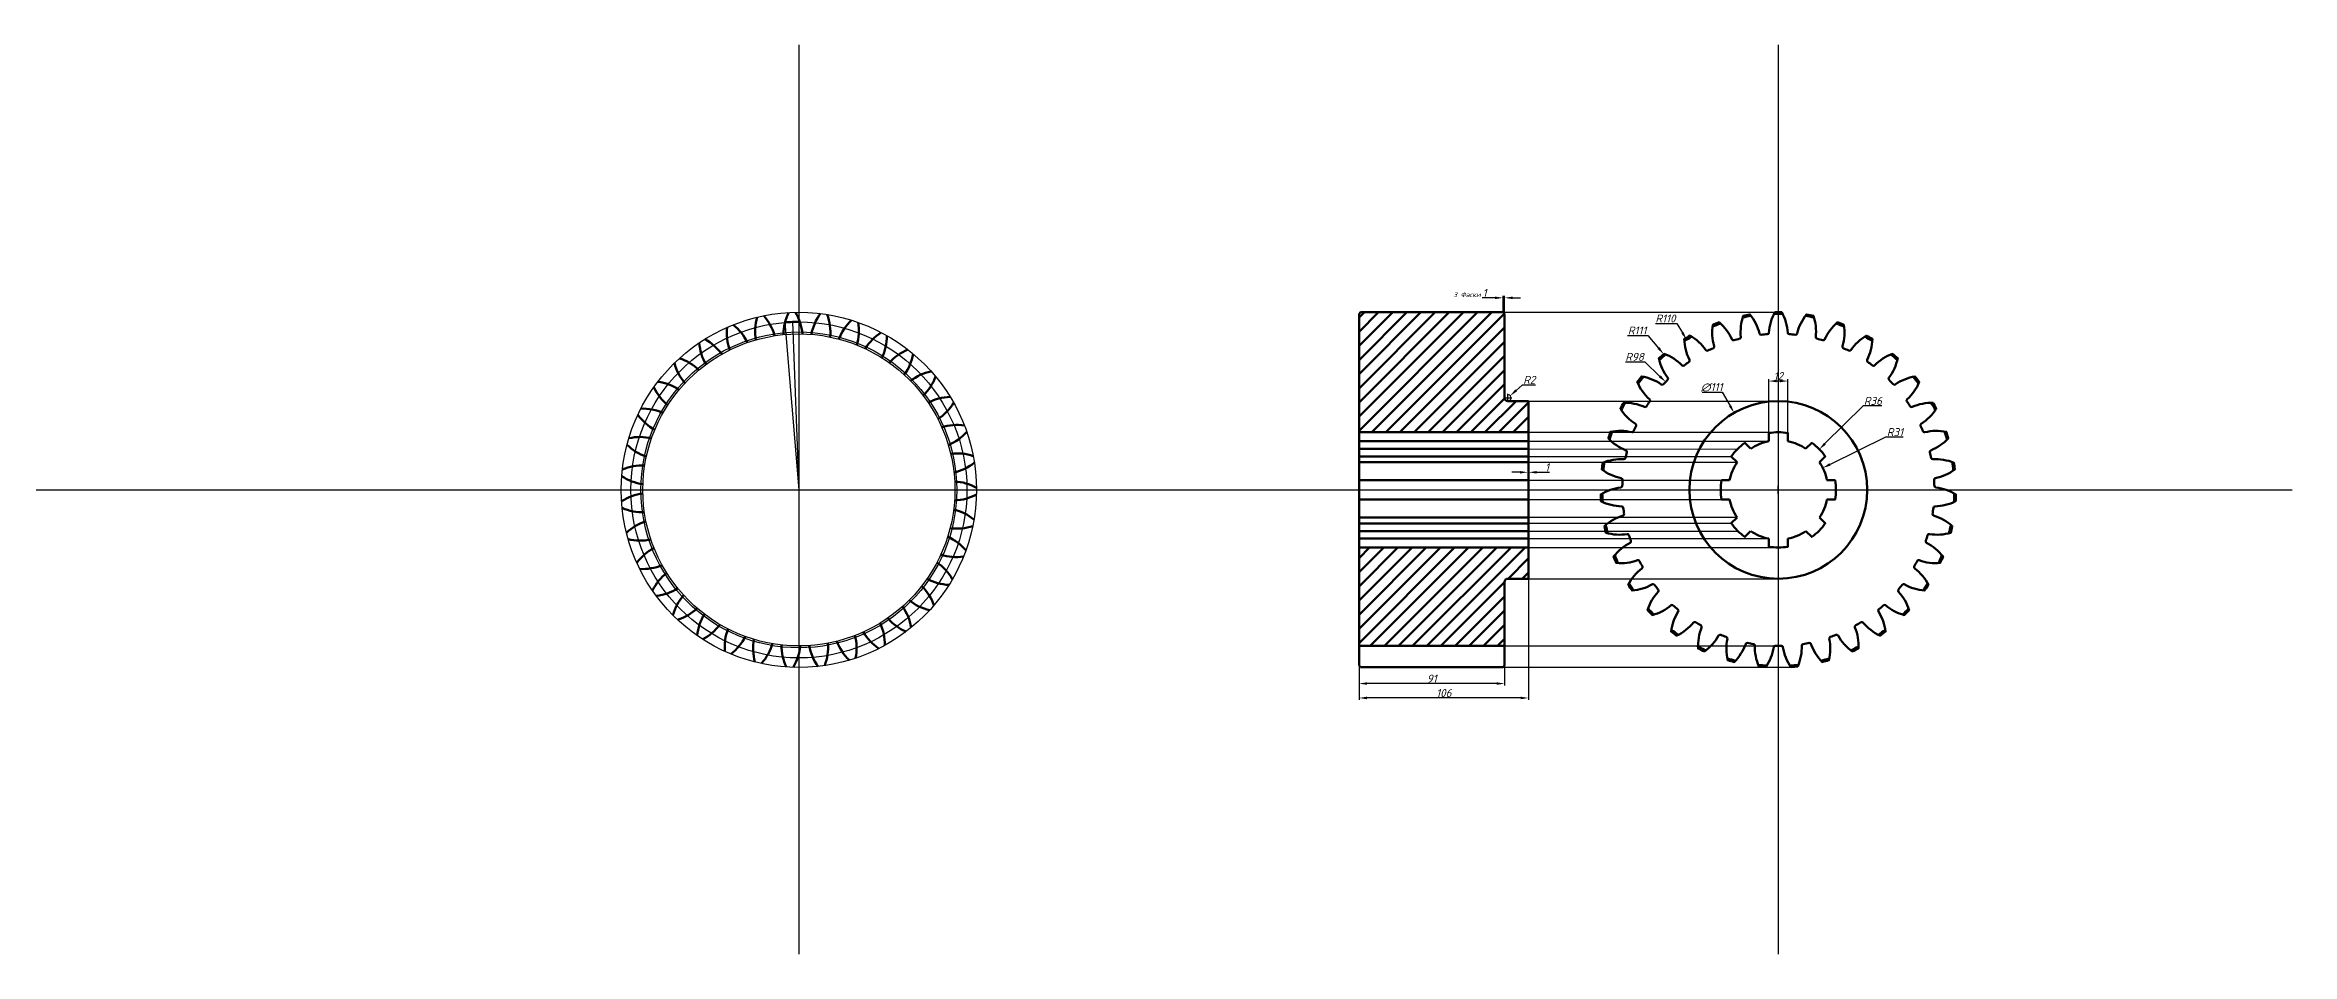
# Model space of a CAD drawing. Header units: millimetres. Extents: x 0 to 2994, y 0 to 654.
# Drawn here: x 1589 to 2994, y 86 to 654 of the extents above; entities that cross this region are included whole.
import ezdxf

# ---------------------------------------------------------------- set-up
doc = ezdxf.new("R2010")
doc.units = ezdxf.units.MM
doc.header["$MEASUREMENT"] = 0
doc.layers.add('Layer1', color=1, linetype='Continuous')
doc.layers.add('контур', color=7, linetype='Continuous', lineweight=50)
doc.styles.add('style2', font='ISOCPEUI.TTF')
doc.dimstyles.new('UA Standart', dxfattribs={"dimtxt": 5, "dimasz": 5, "dimexe": 1.25, "dimexo": 0, "dimtad": 1, "dimtoh": 1, "dimdec": 0, "dimzin": 0, "dimdsep": 46, "dimtxsty": 'style2', "dimcen": 2.5, "dimadec": 0, "dimazin": 0, "dimtfac": 1, "dimtdec": 0, "dimtofl": 0, "dimtmove": 0, "dimatfit": 3, "dimfxl": 1, "dimtolj": 1, "dimtzin": 0, "dimarcsym": 0})

# ---------------------------------------------------------------- blocks, each defined once
blk = doc.blocks.new('*U1')
at = {"layer": 'контур'}
blk.add_arc((-28.6, -9.2), 30.8, 4.5432, 31.1511, dxfattribs=at)
blk = doc.blocks.new('*U2')
at = {"layer": 'контур', "color": 0, "linetype": 'ByBlock', "lineweight": -2, "transparency": 16777216}
for p, rotation in [((2024, 473.6), 20.57142857142855), ((2042, 478.6), 10.28571428571425), ((2079.2, 478.5), 349.7142857142858), ((2097.2, 473.5), 339.4285714285714), ((2007.1, 465.5), 30.85714285714283), ((2114, 465.4), 329.1428571428572), ((1992, 454.6), 41.14285714285712), ((2129.2, 454.4), 318.8571428571429), ((1979.1, 441.1), 51.4285714285714), ((2142.1, 440.9), 308.5714285714285), ((1968.8, 425.5), 61.71428571428569), ((2152.3, 425.3), 298.2857142857142), ((1961.4, 408.3), 71.99999999999997), ((2159.7, 408.1), 287.9999999999999), ((1957.2, 390.1), 82.28571428571429), ((2163.8, 389.9), 277.7142857142858), ((1956.4, 371.4), 92.57142857142857), ((2164.6, 371.2), 267.4285714285715), ((1958.9, 352.9), 102.8571428571429), ((2162.1, 352.7), 257.1428571428572), ((1964.6, 335.1), 113.1428571428572), ((2156.3, 334.9), 246.8571428571428), ((1973.5, 318.7), 123.4285714285714), ((2147.4, 318.5), 236.5714285714285), ((1985.1, 304), 133.7142857142857), ((2135.8, 303.9), 226.2857142857142), ((1999.2, 291.7), 143.9999999999999), ((2121.7, 291.6), 215.9999999999999), ((2015.2, 282.1), 154.2857142857142), ((2032.7, 275.6), 164.5714285714286), ((2088.1, 275.5), 195.4285714285714), ((2105.6, 282.1), 205.7142857142857), ((2051.1, 272.2), 174.8571428571428), ((2069.7, 272.2), 185.1428571428571)]:
    blk.add_blockref('*U1', p, dxfattribs=dict(at, rotation=rotation))
blk.add_blockref('*U1', (2060.6, 480.2), dxfattribs=at)
blk = doc.blocks.new('*U3')
at = {"layer": 'контур'}
blk.add_arc((-28.6, -9.2), 30.8, 4.5432, 31.1511, dxfattribs=at)
blk = doc.blocks.new('*U4')
at = {"layer": 'контур', "color": 0, "linetype": 'ByBlock', "lineweight": -2, "transparency": 16777216}
for p, rotation in [((2024, 473.6), 20.57142857142855), ((2042, 478.6), 10.28571428571425), ((2079.2, 478.5), 349.7142857142858), ((2097.2, 473.5), 339.4285714285714), ((2007.1, 465.5), 30.85714285714283), ((2114, 465.4), 329.1428571428572), ((1992, 454.6), 41.14285714285712), ((2129.2, 454.4), 318.8571428571429), ((1979.1, 441.1), 51.4285714285714), ((2142.1, 440.9), 308.5714285714285), ((1968.8, 425.5), 61.71428571428569), ((2152.3, 425.3), 298.2857142857142), ((1961.4, 408.3), 71.99999999999997), ((2159.7, 408.1), 287.9999999999999), ((1957.2, 390.1), 82.28571428571429), ((2163.8, 389.9), 277.7142857142858), ((1956.4, 371.4), 92.57142857142857), ((2164.6, 371.2), 267.4285714285715), ((1958.9, 352.9), 102.8571428571429), ((2162.1, 352.7), 257.1428571428572), ((1964.6, 335.1), 113.1428571428572), ((2156.3, 334.9), 246.8571428571428), ((1973.5, 318.7), 123.4285714285714), ((2147.4, 318.5), 236.5714285714285), ((1985.1, 304), 133.7142857142857), ((2135.8, 303.9), 226.2857142857142), ((1999.2, 291.7), 143.9999999999999), ((2121.7, 291.6), 215.9999999999999), ((2015.2, 282.1), 154.2857142857142), ((2032.7, 275.6), 164.5714285714286), ((2088.1, 275.5), 195.4285714285714), ((2105.6, 282.1), 205.7142857142857), ((2051.1, 272.2), 174.8571428571428), ((2069.7, 272.2), 185.1428571428571)]:
    blk.add_blockref('*U3', p, dxfattribs=dict(at, rotation=rotation))
blk.add_blockref('*U3', (2060.6, 480.2), dxfattribs=at)
blk = doc.blocks.new('*U5')
at = {"layer": 'контур'}
blk.add_lwpolyline([(2.8, -6), (-2.3, -6, -0.08392), (-2.3, 6), (2.8, 6)], format="xyb", dxfattribs=at)
blk = doc.blocks.new('*U6')
at = {"layer": 'контур', "color": 0, "linetype": 'ByBlock', "lineweight": -2, "transparency": 16777216}
for p, rotation in [((2672.5, 409.2), 270), ((2649, 399.5), 314.9999999999999), ((2696, 399.5), 225.0000000000001), ((2705.7, 376), 180), ((2649, 352.5), 44.99999999999999), ((2696, 352.5), 135), ((2672.5, 342.8), 90)]:
    blk.add_blockref('*U5', p, dxfattribs=dict(at, rotation=rotation))
blk.add_blockref('*U5', (2639.3, 376), dxfattribs=at)
blk = doc.blocks.new('*D21')
at = {"layer": 'контур', "color": 0, "lineweight": -2, "transparency": 16777216}
for p, q in [((2410.5, 278.5), (2410.5, 253.8)), ((2501.5, 278.5), (2501.5, 253.8)), ((2496.5, 255), (2415.5, 255))]:
    blk.add_line(p, q, dxfattribs=at)
at = {"layer": 'контур', "color": 0, "transparency": 16777216}
for points in [[(2415.5, 255.8), (2415.5, 254.2), (2410.5, 255)], [(2496.5, 255.8), (2496.5, 254.2), (2501.5, 255)]]:
    blk.add_solid(points, dxfattribs=at)
at = {"layer": 'контур', "color": 0, "transparency": 16777216, "insert": (2456, 258.1), "char_height": 5, "attachment_point": 5, "style": 'style2'}
blk.add_mtext('\\A1;91', dxfattribs=at)
blk = doc.blocks.new('*D22')
at = {"layer": 'контур', "color": 0, "lineweight": -2, "transparency": 16777216}
for p, q in [((2410.5, 340), (2410.5, 244.8)), ((2516.5, 340), (2516.5, 244.8)), ((2511.5, 246), (2415.5, 246))]:
    blk.add_line(p, q, dxfattribs=at)
at = {"layer": 'контур', "color": 0, "transparency": 16777216}
for points in [[(2415.5, 246.8), (2415.5, 245.2), (2410.5, 246)], [(2511.5, 246.8), (2511.5, 245.2), (2516.5, 246)]]:
    blk.add_solid(points, dxfattribs=at)
at = {"layer": 'контур', "color": 0, "transparency": 16777216, "insert": (2463.5, 249.1), "char_height": 5, "attachment_point": 5, "style": 'style2'}
blk.add_mtext('\\A1;106', dxfattribs=at)
blk = doc.blocks.new('*D23')
at = {"layer": 'контур', "color": 0, "lineweight": -2, "transparency": 16777216}
for p, q in [((2725.5, 428.5), (2701.6, 404.9)), ((2737.1, 428.5), (2725.5, 428.5)), ((2670, 376), (2675, 376)), ((2672.5, 373.5), (2672.5, 378.5))]:
    blk.add_line(p, q, dxfattribs=at)
at = {"layer": 'контур', "color": 0, "transparency": 16777216}
blk.add_solid([(2701, 405.4), (2702.2, 404.3), (2698.1, 401.3)], dxfattribs=at)
at = {"layer": 'контур', "color": 0, "transparency": 16777216, "insert": (2731.6, 431.6), "char_height": 5, "attachment_point": 5, "style": 'style2'}
blk.add_mtext('\\A1;R36', dxfattribs=at)
blk = doc.blocks.new('*D24')
at = {"layer": 'контур', "color": 0, "lineweight": -2, "transparency": 16777216}
for p, q in [((2739.5, 409), (2704.8, 391.9)), ((2750.6, 409), (2739.5, 409)), ((2670, 376), (2675, 376)), ((2672.5, 373.5), (2672.5, 378.5))]:
    blk.add_line(p, q, dxfattribs=at)
at = {"layer": 'контур', "color": 0, "transparency": 16777216}
blk.add_solid([(2704.4, 392.7), (2705.2, 391.2), (2700.3, 389.7)], dxfattribs=at)
at = {"layer": 'контур', "color": 0, "transparency": 16777216, "insert": (2745.4, 412.1), "char_height": 5, "attachment_point": 5, "style": 'style2'}
blk.add_mtext('\\A1;R31', dxfattribs=at)
blk = doc.blocks.new('*D25')
at = {"layer": 'контур', "color": 0, "lineweight": -2, "transparency": 16777216}
for p, q in [((2666.5, 411.5), (2666.5, 445.2)), ((2673.5, 444), (2671.5, 444)), ((2678.5, 411.5), (2678.5, 445.2))]:
    blk.add_line(p, q, dxfattribs=at)
at = {"layer": 'контур', "color": 0, "transparency": 16777216}
for points in [[(2671.5, 444.8), (2671.5, 443.2), (2666.5, 444)], [(2673.5, 444.8), (2673.5, 443.2), (2678.5, 444)]]:
    blk.add_solid(points, dxfattribs=at)
at = {"layer": 'контур', "color": 0, "transparency": 16777216, "insert": (2672.5, 447.1), "char_height": 5, "attachment_point": 5, "style": 'style2'}
blk.add_mtext('\\A1;12', dxfattribs=at)
blk = doc.blocks.new('*D26')
at = {"layer": 'контур', "color": 0, "lineweight": -2, "transparency": 16777216}
for p, q in [((2625, 437), (2637.5, 437)), ((2637.5, 437), (2642.4, 428.5)), ((2670, 376), (2675, 376)), ((2672.5, 373.5), (2672.5, 378.5))]:
    blk.add_line(p, q, dxfattribs=at)
at = {"layer": 'контур', "color": 0, "transparency": 16777216}
blk.add_solid([(2643.1, 428.9), (2641.7, 428.1), (2644.9, 424.1)], dxfattribs=at)
at = {"layer": 'контур', "color": 0, "transparency": 16777216, "insert": (2630.9, 440.1), "char_height": 5, "attachment_point": 5, "style": 'style2'}
blk.add_mtext('\\A1;∅111', dxfattribs=at)
blk = doc.blocks.new('*D27')
at = {"layer": 'контур', "color": 0, "lineweight": -2, "transparency": 16777216}
for p, q in [((2578.3, 472.5), (2591, 472.5)), ((2591, 472.5), (2597.7, 464.6)), ((2670, 376), (2675, 376)), ((2672.5, 373.5), (2672.5, 378.5))]:
    blk.add_line(p, q, dxfattribs=at)
at = {"layer": 'контур', "color": 0, "transparency": 16777216}
blk.add_solid([(2598.3, 465.2), (2597, 464.1), (2600.9, 460.8)], dxfattribs=at)
at = {"layer": 'контур', "color": 0, "transparency": 16777216, "insert": (2584.3, 475.6), "char_height": 5, "attachment_point": 5, "style": 'style2'}
blk.add_mtext('\\A1;R111', dxfattribs=at)
blk = doc.blocks.new('*D28')
at = {"layer": 'контур', "color": 0, "lineweight": -2, "transparency": 16777216}
for p, q in [((2577.1, 456), (2589, 456)), ((2589, 456), (2598.5, 446.9)), ((2670, 376), (2675, 376)), ((2672.5, 373.5), (2672.5, 378.5))]:
    blk.add_line(p, q, dxfattribs=at)
at = {"layer": 'контур', "color": 0, "transparency": 16777216}
blk.add_solid([(2599.1, 447.5), (2597.9, 446.3), (2602.1, 443.5)], dxfattribs=at)
at = {"layer": 'контур', "color": 0, "transparency": 16777216, "insert": (2582.7, 459.1), "char_height": 5, "attachment_point": 5, "style": 'style2'}
blk.add_mtext('\\A1;R98', dxfattribs=at)
blk = doc.blocks.new('*D34')
at = {"layer": 'контур', "color": 0, "lineweight": -2, "transparency": 16777216}
for p, q in [((2495.5, 496), (2487.4, 496)), ((2500.5, 487), (2500.5, 497.2)), ((2501.5, 486), (2501.5, 497.2)), ((2506.5, 496), (2511.5, 496))]:
    blk.add_line(p, q, dxfattribs=at)
at = {"layer": 'контур', "color": 0, "transparency": 16777216}
for points in [[(2495.5, 496.8), (2495.5, 495.2), (2500.5, 496)], [(2506.5, 496.8), (2506.5, 495.2), (2501.5, 496)]]:
    blk.add_solid(points, dxfattribs=at)
at = {"layer": 'контур', "color": 0, "transparency": 16777216, "insert": (2489, 499.1), "char_height": 5, "attachment_point": 5, "style": 'style2'}
blk.add_mtext('\\A1;1', dxfattribs=at)
blk = doc.blocks.new('*D35')
at = {"layer": 'контур', "color": 0, "lineweight": -2, "transparency": 16777216}
for p, q in [((2503.5, 431), (2503.5, 436)), ((2512.4, 441.5), (2508.7, 438.2)), ((2520.7, 441.5), (2512.4, 441.5)), ((2501, 433.5), (2506, 433.5))]:
    blk.add_line(p, q, dxfattribs=at)
blk.add_arc((2503.5, 433.5), 2, 270, 77.7971, dxfattribs=at)
at = {"layer": 'контур', "color": 0, "transparency": 16777216}
blk.add_solid([(2508.1, 438.8), (2509.3, 437.6), (2505, 434.8)], dxfattribs=at)
at = {"layer": 'контур', "color": 0, "transparency": 16777216, "insert": (2516.9, 444.7), "char_height": 5, "attachment_point": 5, "style": 'style2'}
blk.add_mtext('\\A1;R2', dxfattribs=at)
blk = doc.blocks.new('*D36')
at = {"layer": 'контур', "color": 0, "lineweight": -2, "transparency": 16777216}
for p, q in [((2516, 393.3), (2516, 385.8)), ((2516.5, 393.3), (2516.5, 385.8)), ((2511, 387), (2506, 387)), ((2521.5, 387), (2529.6, 387))]:
    blk.add_line(p, q, dxfattribs=at)
at = {"layer": 'контур', "color": 0, "transparency": 16777216}
for points in [[(2511, 387.8), (2511, 386.2), (2516, 387)], [(2521.5, 387.8), (2521.5, 386.2), (2516.5, 387)]]:
    blk.add_solid(points, dxfattribs=at)
at = {"layer": 'контур', "color": 0, "transparency": 16777216, "insert": (2528, 390.1), "char_height": 5, "attachment_point": 5, "style": 'style2'}
blk.add_mtext('\\A1;1', dxfattribs=at)
blk = doc.blocks.new('*D37')
at = {"layer": 'контур', "color": 0, "lineweight": -2, "transparency": 16777216}
for p, q in [((2595.7, 480), (2609, 480)), ((2609, 480), (2612.6, 474.2)), ((2670, 376), (2675, 376)), ((2672.5, 373.5), (2672.5, 378.5))]:
    blk.add_line(p, q, dxfattribs=at)
at = {"layer": 'контур', "color": 0, "transparency": 16777216}
blk.add_solid([(2613.3, 474.6), (2611.9, 473.7), (2615.2, 469.9)], dxfattribs=at)
at = {"layer": 'контур', "color": 0, "transparency": 16777216, "insert": (2602, 483.1), "char_height": 5, "attachment_point": 5, "style": 'style2'}
blk.add_mtext('\\A1;R110', dxfattribs=at)

msp = doc.modelspace()

# ---------------------------------------------------------------- hatches: boundary and pattern name
at = {"layer": 'контур'}
h = msp.add_hatch(dxfattribs=at)
h.set_pattern_fill('ANSI31', color=256, scale=50)
h.paths.add_polyline_path([(2501.5, 433.5), (2501.5, 486), (2500.5, 487), (2411.5, 487), (2410.5, 486), (2410.5, 412), (2516.5, 412), (2516.5, 431.5), (2503.5, 431.5, -0.414214)])
h.paths.add_polyline_path([(2501.5, 318.5, -0.414214), (2503.5, 320.5), (2516.5, 320.5), (2516.5, 340), (2410.5, 340), (2410.5, 278.5), (2501.5, 278.5)])

# ---------------------------------------------------------------- linework, layer by layer
for p, q in [((2060.5, 654), (2060.5, 86)), ((2672.5, 654), (2672.5, 86)), ((2051.8, 480.6), (2060.5, 376)), ((2056.5, 480.9), (2060.5, 376)), ((1157.5, 376), (1769.5, 376)), ((1769.5, 376), (2381.5, 376)), ((2381.5, 376), (2993.5, 376))]:
    msp.add_line(p, q)
for radius in [111, 105, 98.7, 97.5]:
    msp.add_circle((2060.5, 376), radius)
at = {"layer": 'Layer1'}
for p, q in [((2500.5, 487), (2672.5, 487)), ((2516.5, 431.5), (2672.5, 431.5)), ((2516.5, 412), (2672.5, 412)), ((2516, 406.4), (2666.5, 406.4)), ((2516, 401.7), (2647.1, 401.5)), ((2516, 393.3), (2646.8, 393.3)), ((2516.5, 396.9), (2643.2, 396.9)), ((2516.5, 382), (2637, 382)), ((2516.5, 370), (2637, 370)), ((2646.8, 358.7), (2516, 358.7)), ((2643.2, 355.1), (2516.5, 355.1)), ((2516.5, 350.3), (2647.3, 350.3)), ((2516.5, 345.6), (2666.5, 345.6)), ((2516.5, 340), (2672.5, 340)), ((2516.5, 320.5), (2672.5, 320.5)), ((2501.5, 278.5), (2672.5, 278.5)), ((2500.5, 265.3), (2680.3, 265.3))]:
    msp.add_line(p, q, dxfattribs=at)
at = {"layer": 'контур'}
for p, q in [((2411.5, 487), (2410.5, 486)), ((2410.5, 266.3), (2410.5, 486)), ((2411.5, 487), (2500.5, 487)), ((2500.5, 487), (2501.5, 486)), ((2501.5, 486), (2501.5, 433.5)), ((2503.5, 431.5), (2516.5, 431.5)), ((2516.5, 431.5), (2516.5, 320.5)), ((2516.5, 412), (2410.5, 412)), ((2516.5, 396.9), (2410.5, 396.9)), ((2516, 406.4), (2411, 406.4)), ((2516, 401.7), (2411, 401.7)), ((2516, 393.3), (2411, 393.3)), ((2516.5, 406.9), (2516.5, 407.1)), ((2516.5, 402.2), (2516.5, 402.4)), ((2516.5, 393.8), (2516.5, 394)), ((2516.5, 382), (2410.5, 382)), ((2516.5, 370), (2410.5, 370)), ((2516.5, 355.1), (2410.5, 355.1)), ((2516, 358.7), (2411, 358.7)), ((2516.5, 358.2), (2516.5, 358)), ((2516.5, 350.3), (2410.5, 350.3)), ((2516.5, 345.6), (2410.5, 345.6)), ((2516.5, 340), (2410.5, 340)), ((2501.5, 318.5), (2501.5, 266.3)), ((2503.5, 320.5), (2516.5, 320.5)), ((2501.5, 278.5), (2410.5, 278.5)), ((2410.5, 266.3), (2411.5, 265.3)), ((2500.5, 265.3), (2411.5, 265.3)), ((2501.5, 266.3), (2500.5, 265.3))]:
    msp.add_line(p, q, dxfattribs=at)
msp.add_lwpolyline([(2579.9, 342.9, 0.3738), (2580.4, 344.1, -0.009668), (2579.2, 347.7, 0.3738), (2578.1, 348.4, -0.109467), (2564.8, 349.2, -0.009685), (2563.8, 353.4, -0.109467), (2575.5, 359.9, 0.3738), (2576.2, 361, -0.009668), (2575.6, 364.8, 0.3738), (2574.7, 365.7, -0.109467), (2561.7, 368.9, -0.009685), (2561.5, 373.2, -0.109467), (2574.1, 377.5, 0.3738), (2575, 378.5, -0.009668), (2575.2, 382.3, 0.3738), (2574.4, 383.3, -0.109467), (2562.2, 388.8, -0.009685), (2562.8, 393, -0.109467), (2576, 395.1, 0.3738), (2577, 395.9, -0.009668), (2577.9, 399.5, 0.3738), (2577.3, 400.7, -0.109467), (2566.3, 408.2, -0.009685), (2567.6, 412.3, -0.109467), (2581, 412, 0.3738), (2582.1, 412.6, -0.009668), (2583.6, 416, 0.3738), (2583.2, 417.3, -0.109467), (2573.8, 426.7, -0.009685), (2575.8, 430.5, -0.109467), (2588.8, 427.8, 0.3738), (2590.1, 428.1, -0.009668), (2592.2, 431.3, 0.3738), (2592, 432.6, -0.109467), (2584.4, 443.5, -0.009685), (2587.1, 446.9, -0.109467), (2599.4, 441.9, 0.3738), (2600.7, 442, -0.009668), (2603.3, 444.7, 0.3738), (2603.4, 446, -0.109467), (2597.9, 458.2, -0.009685), (2601.1, 461, -0.109467), (2612.4, 453.8, 0.3738), (2613.7, 453.8, -0.009668), (2616.7, 456, 0.3738), (2617, 457.2, -0.109467), (2613.7, 470.2, -0.009685), (2617.4, 472.4, -0.109467), (2627.2, 463.3, 0.3738), (2628.5, 463, -0.009668), (2631.9, 464.6, 0.3738), (2632.4, 465.8, -0.109467), (2631.5, 479.1, -0.009685), (2635.5, 480.7, -0.109467), (2643.6, 470, 0.3738), (2644.7, 469.5, -0.009668), (2648.4, 470.5, 0.3738), (2649.1, 471.5, -0.109467), (2650.6, 484.8, -0.009685), (2654.8, 485.6, -0.109467), (2660.8, 473.7, 0.3738), (2661.9, 472.9, -0.009668), (2665.6, 473.3, 0.3738), (2666.6, 474.2, -0.109467), (2670.4, 487, -0.009685), (2674.6, 487, -0.109467), (2678.4, 474.2, 0.3738), (2679.4, 473.3, -0.009668), (2683.1, 472.9, 0.3738), (2684.2, 473.7, -0.109467), (2690.2, 485.6, -0.009685), (2694.4, 484.8, -0.109467), (2695.9, 471.5, 0.3738), (2696.6, 470.5, -0.009668), (2700.3, 469.5, 0.3738), (2701.4, 470, -0.109467), (2709.5, 480.7, -0.009685), (2713.5, 479.1, -0.109467), (2712.6, 465.8, 0.3738), (2713.1, 464.6, -0.009668), (2716.5, 463, 0.3738), (2717.8, 463.3, -0.109467), (2727.6, 472.4, -0.009685), (2731.3, 470.2, -0.109467), (2728, 457.2, 0.3738), (2728.3, 456, -0.009668), (2731.3, 453.8, 0.3738), (2732.6, 453.8, -0.109467), (2743.9, 461, -0.009685), (2747.1, 458.2, -0.109467), (2741.6, 446, 0.3738), (2741.7, 444.7, -0.009668), (2744.3, 442, 0.3738), (2745.6, 441.9, -0.109467), (2757.9, 446.9, -0.009685), (2760.6, 443.5, -0.109467), (2753, 432.6, 0.3738), (2752.8, 431.3, -0.009668), (2754.9, 428.1, 0.3738), (2756.2, 427.8, -0.109467), (2769.2, 430.5, -0.009685), (2771.2, 426.7, -0.109467), (2761.8, 417.3, 0.3738), (2761.4, 416, -0.009668), (2762.9, 412.6, 0.3738), (2764, 412, -0.109467), (2777.4, 412.3, -0.009685), (2778.7, 408.2, -0.109467), (2767.7, 400.7, 0.3738), (2767.1, 399.5, -0.009668), (2768, 395.9, 0.3738), (2769, 395.1, -0.109467), (2782.2, 393, -0.009685), (2782.8, 388.8, -0.109467), (2770.6, 383.3, 0.3738), (2769.8, 382.3, -0.009668), (2770, 378.5, 0.3738), (2770.9, 377.5, -0.109467), (2783.5, 373.2, -0.009685), (2783.3, 368.9, -0.109467), (2770.3, 365.7, 0.3738), (2769.4, 364.8, -0.009668), (2768.8, 361, 0.3738), (2769.5, 359.9, -0.109467), (2781.2, 353.4, -0.009685), (2780.2, 349.2, -0.109467), (2766.9, 348.4, 0.3738), (2765.8, 347.7, -0.009668), (2764.6, 344.1, 0.3738), (2765.1, 342.9, -0.109467), (2775.4, 334.4, -0.009685), (2773.7, 330.4, -0.109467), (2760.5, 332, 0.3738), (2759.2, 331.5, -0.009668), (2757.4, 328.1, 0.3738), (2757.7, 326.9, -0.109467), (2766.3, 316.7, -0.009685), (2763.9, 313.1, -0.109467), (2751.2, 317, 0.3738), (2749.9, 316.7, -0.009668), (2747.5, 313.7, 0.3738), (2747.6, 312.4, -0.109467), (2754.2, 300.9, -0.009685), (2751.2, 297.8, -0.109467), (2739.4, 303.9, 0.3738), (2738.1, 303.8, -0.009668), (2735.2, 301.3, 0.3738), (2735, 300.1, -0.109467), (2739.5, 287.5, -0.009685), (2736, 285, -0.109467), (2725.4, 293.1, 0.3738), (2724.1, 293.3, -0.009668), (2720.9, 291.4, 0.3738), (2720.4, 290.1, -0.109467), (2722.6, 276.9, -0.009685), (2718.7, 275.1, -0.109467), (2709.8, 285, 0.3738), (2708.5, 285.4, -0.009668), (2705, 284.1, 0.3738), (2704.3, 282.9, -0.109467), (2704.1, 269.6, -0.009685), (2700, 268.4, -0.109467), (2692.9, 279.8, 0.3738), (2691.8, 280.4, -0.009668), (2688.1, 279.7, 0.3738), (2687.2, 278.7, -0.109467), (2684.6, 265.7, -0.009685), (2680.3, 265.3, -0.109467), (2675.4, 277.7, 0.3738), (2674.4, 278.5, -0.009668), (2670.6, 278.5, 0.3738), (2669.6, 277.7, -0.109467), (2664.7, 265.3, -0.009685), (2660.4, 265.7, -0.109467), (2657.8, 278.7, 0.3738), (2656.9, 279.7, -0.009668), (2653.2, 280.4, 0.3738), (2652.1, 279.8, -0.109467), (2645, 268.4, -0.009685), (2640.9, 269.6, -0.109467), (2640.7, 282.9, 0.3738), (2640, 284.1, -0.009668), (2636.5, 285.4, 0.3738), (2635.2, 285, -0.109467), (2626.3, 275.1, -0.009685), (2622.4, 276.9, -0.109467), (2624.6, 290.1, 0.3738), (2624.1, 291.4, -0.009668), (2620.9, 293.3, 0.3738), (2619.6, 293.1, -0.109467), (2609, 285, -0.009685), (2605.5, 287.5, -0.109467), (2610, 300.1, 0.3738), (2609.8, 301.3, -0.009668), (2606.9, 303.8, 0.3738), (2605.6, 303.9, -0.109467), (2593.8, 297.8, -0.009685), (2590.8, 300.9, -0.109467), (2597.4, 312.4, 0.3738), (2597.5, 313.7, -0.009668), (2595.1, 316.7, 0.3738), (2593.8, 317, -0.109467), (2581.1, 313.1, -0.009685), (2578.7, 316.7, -0.109467), (2587.3, 326.9, 0.3738), (2587.6, 328.1, -0.009668), (2585.8, 331.5, 0.3738), (2584.5, 332, -0.109467), (2571.3, 330.4, -0.009685), (2569.6, 334.4, -0.109467)], format="xyb", close=True, dxfattribs=at)
msp.add_circle((2672.5, 376), 55.5, dxfattribs=at)
for centre, radius, start, end in [((2060.5, 376), 105, 89.6091, 94.752), ((2672.5, 376), 110, 109.1723, 111.9705), ((2672.5, 376), 110, 98.8866, 101.6848), ((2672.5, 376), 110, 88.6009, 91.3991), ((2672.5, 376), 110, 78.3152, 81.1134), ((2672.5, 376), 110, 68.0295, 70.8277), ((2672.5, 376), 110, 119.458, 122.2563), ((2672.5, 376), 110, 57.7437, 60.542), ((2672.5, 376), 110, 129.7437, 132.542), ((2672.5, 376), 110, 47.458, 50.2563), ((2672.5, 376), 110, 140.0295, 142.8277), ((2672.5, 376), 110, 37.1723, 39.9705), ((2503.5, 433.5), 2, 180, 270), ((2672.5, 376), 110, 150.3152, 153.1134), ((2672.5, 376), 110, 26.8866, 29.6848), ((2672.5, 376), 110, 160.6009, 163.3991), ((2672.5, 376), 110, 16.6009, 19.3991), ((2411, 406.9), 0.5, 180, 270), ((2411, 402.2), 0.5, 180, 270), ((2411, 393.8), 0.5, 180, 270), ((2516, 406.9), 0.5, 270, 0), ((2516, 402.2), 0.5, 270, 0), ((2516, 393.8), 0.5, 270, 0), ((2672.5, 376), 110, 170.8866, 173.6848), ((2672.5, 376), 31, 146.1599, 168.8401), ((2672.5, 376), 31, 101.1599, 123.8401), ((2672.5, 376), 31, 56.1599, 78.8401), ((2672.5, 376), 31, 11.1599, 33.8401), ((2672.5, 376), 110, 6.3152, 9.1134), ((2672.5, 376), 110, 181.1723, 183.9705), ((2672.5, 376), 31, 191.1599, 213.8401), ((2672.5, 376), 31, 326.1599, 348.8401), ((2672.5, 376), 110, 356.0295, 358.8277), ((2411, 358.2), 0.5, 90, 180), ((2516, 358.2), 0.5, 0, 90), ((2672.5, 376), 110, 191.458, 194.2563), ((2672.5, 376), 110, 345.7437, 348.542), ((2672.5, 376), 31, 236.1599, 258.8401), ((2672.5, 376), 31, 281.1599, 303.8401), ((2672.5, 376), 110, 201.7437, 204.542), ((2672.5, 376), 110, 335.458, 338.2563), ((2503.5, 318.5), 2, 90, 180), ((2672.5, 376), 110, 212.0295, 214.8277), ((2672.5, 376), 110, 325.1723, 327.9705), ((2672.5, 376), 110, 222.3152, 225.1134), ((2672.5, 376), 110, 314.8866, 317.6848), ((2672.5, 376), 110, 232.6009, 235.3991), ((2672.5, 376), 110, 304.6009, 307.3991), ((2672.5, 376), 110, 242.4198, 245.6848), ((2672.5, 376), 110, 253.1723, 255.9705), ((2672.5, 376), 110, 284.0295, 286.8277), ((2672.5, 376), 110, 294.3152, 297.1134), ((2672.5, 376), 110, 263.458, 266.2563), ((2672.5, 376), 110, 273.7437, 276.542)]:
    msp.add_arc(centre, radius, start, end, dxfattribs=at)

# ---------------------------------------------------------------- block references
at = {"layer": 'контур', "xscale": -1, "rotation": 4.361138124695234}
msp.add_blockref('*U4', (4143.6, 157.8), dxfattribs=at)
at = {"layer": 'контур'}
for name in ['*U2', '*U6']:
    msp.add_blockref(name, (0, 0), dxfattribs=at)

# ---------------------------------------------------------------- texts
at = {"layer": 'контур', "insert": (2469.5, 499.5), "char_height": 3, "width": 17.381, "attachment_point": 1, "style": 'style2'}
msp.add_mtext('3 {\\fISOCPEUR|b0|i1|c204|p34;Фаски}', dxfattribs=at)

# ---------------------------------------------------------------- dimensions: what is measured, and where the dimension line sits
at = {"layer": 'контур'}
for base, p1, p2, picture, middle in [((2500.5, 496), (2501.5, 486), (2500.5, 487), '*D34', (2489, 499.1)), ((2666.5, 444), (2678.5, 411.5), (2666.5, 411.5), '*D25', (2672.5, 447.1)), ((2516.5, 387), (2516, 393.2631725), (2516.5, 393.2631725), '*D36', (2528.032197, 390.125)), ((2410.5, 246), (2516.5, 340), (2410.5, 340), '*D22', (2463.5, 249.1)), ((2410.5, 255), (2501.5, 278.5), (2410.5, 278.5), '*D21', (2456, 258.1))]:
    dim = msp.add_linear_dim(base=base, p1=p1, p2=p2, dimstyle='UA Standart', dxfattribs=at)
    dim.commit()
    dim.dimension.update_dxf_attribs({"geometry": picture, "text_midpoint": middle})
for mpoint, picture, middle in [((2600.9, 460.8), '*D27', (2584.3, 472.5)), ((2615.2, 469.9), '*D37', (2602, 480)), ((2602.0974, 443.4516), '*D28', (2582.7159, 456)), ((2698.1, 401.3), '*D23', (2731.6, 428.5)), ((2700.3, 389.7), '*D24', (2745.4, 409))]:
    dim = msp.add_radius_dim(center=(2672.5, 376), mpoint=mpoint, dimstyle='UA Standart', dxfattribs=at)
    dim.commit()
    dim.dimension.update_dxf_attribs({"geometry": picture, "text_midpoint": middle, "dimtype": 164})
dim = msp.add_radius_dim(center=(2503.5, 433.5), mpoint=(2505, 434.8), dimstyle='UA Standart', dxfattribs=at)
dim.commit()
dim.dimension.update_dxf_attribs({"geometry": '*D35', "text_midpoint": (2516.9, 444.7)})
dim = msp.add_diameter_dim_2p(p1=(2700.1, 327.9), p2=(2644.9, 424.1), dimstyle='UA Standart', dxfattribs=at)
dim.commit()
dim.dimension.update_dxf_attribs({"geometry": '*D26', "text_midpoint": (2630.9, 437), "dimtype": 163})

doc.saveas('drawing.dxf')
